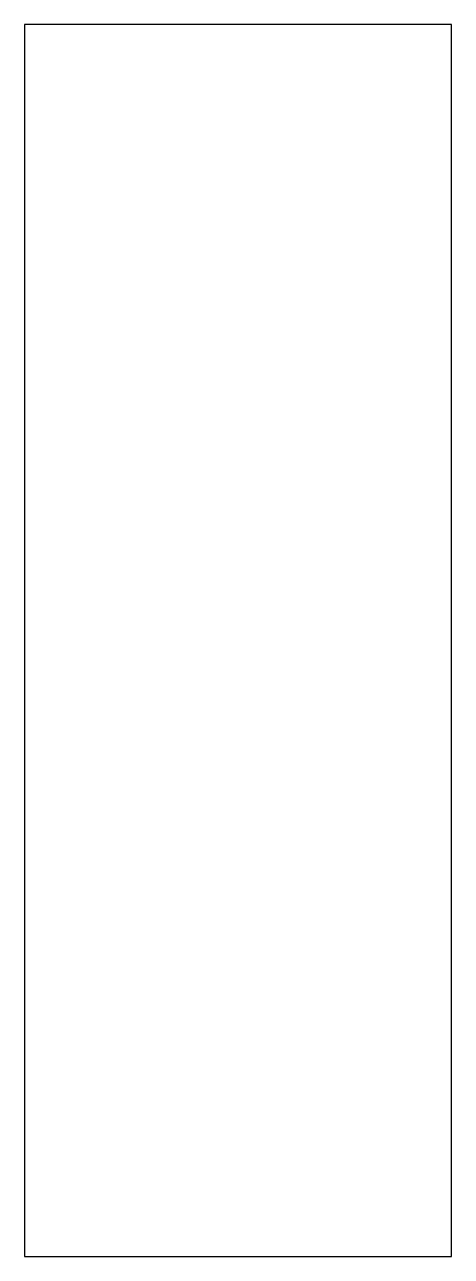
# Model space of a CAD drawing. Header units: metres. Extents: x 0 to 13, y -12.5 to 25.
import ezdxf

# ---------------------------------------------------------------- set-up
doc = ezdxf.new("R2010")
doc.units = ezdxf.units.M

msp = doc.modelspace()

# ---------------------------------------------------------------- linework, layer by layer
at = {"layer": 'PARAMETRIX'}
for p, q in [((13, 25), (0, 25)), ((0, 25), (0, -12.5)), ((13, -12.5), (13, 25)), ((0, -12.5), (13, -12.5))]:
    msp.add_line(p, q, dxfattribs=at)

doc.saveas('drawing.dxf')
